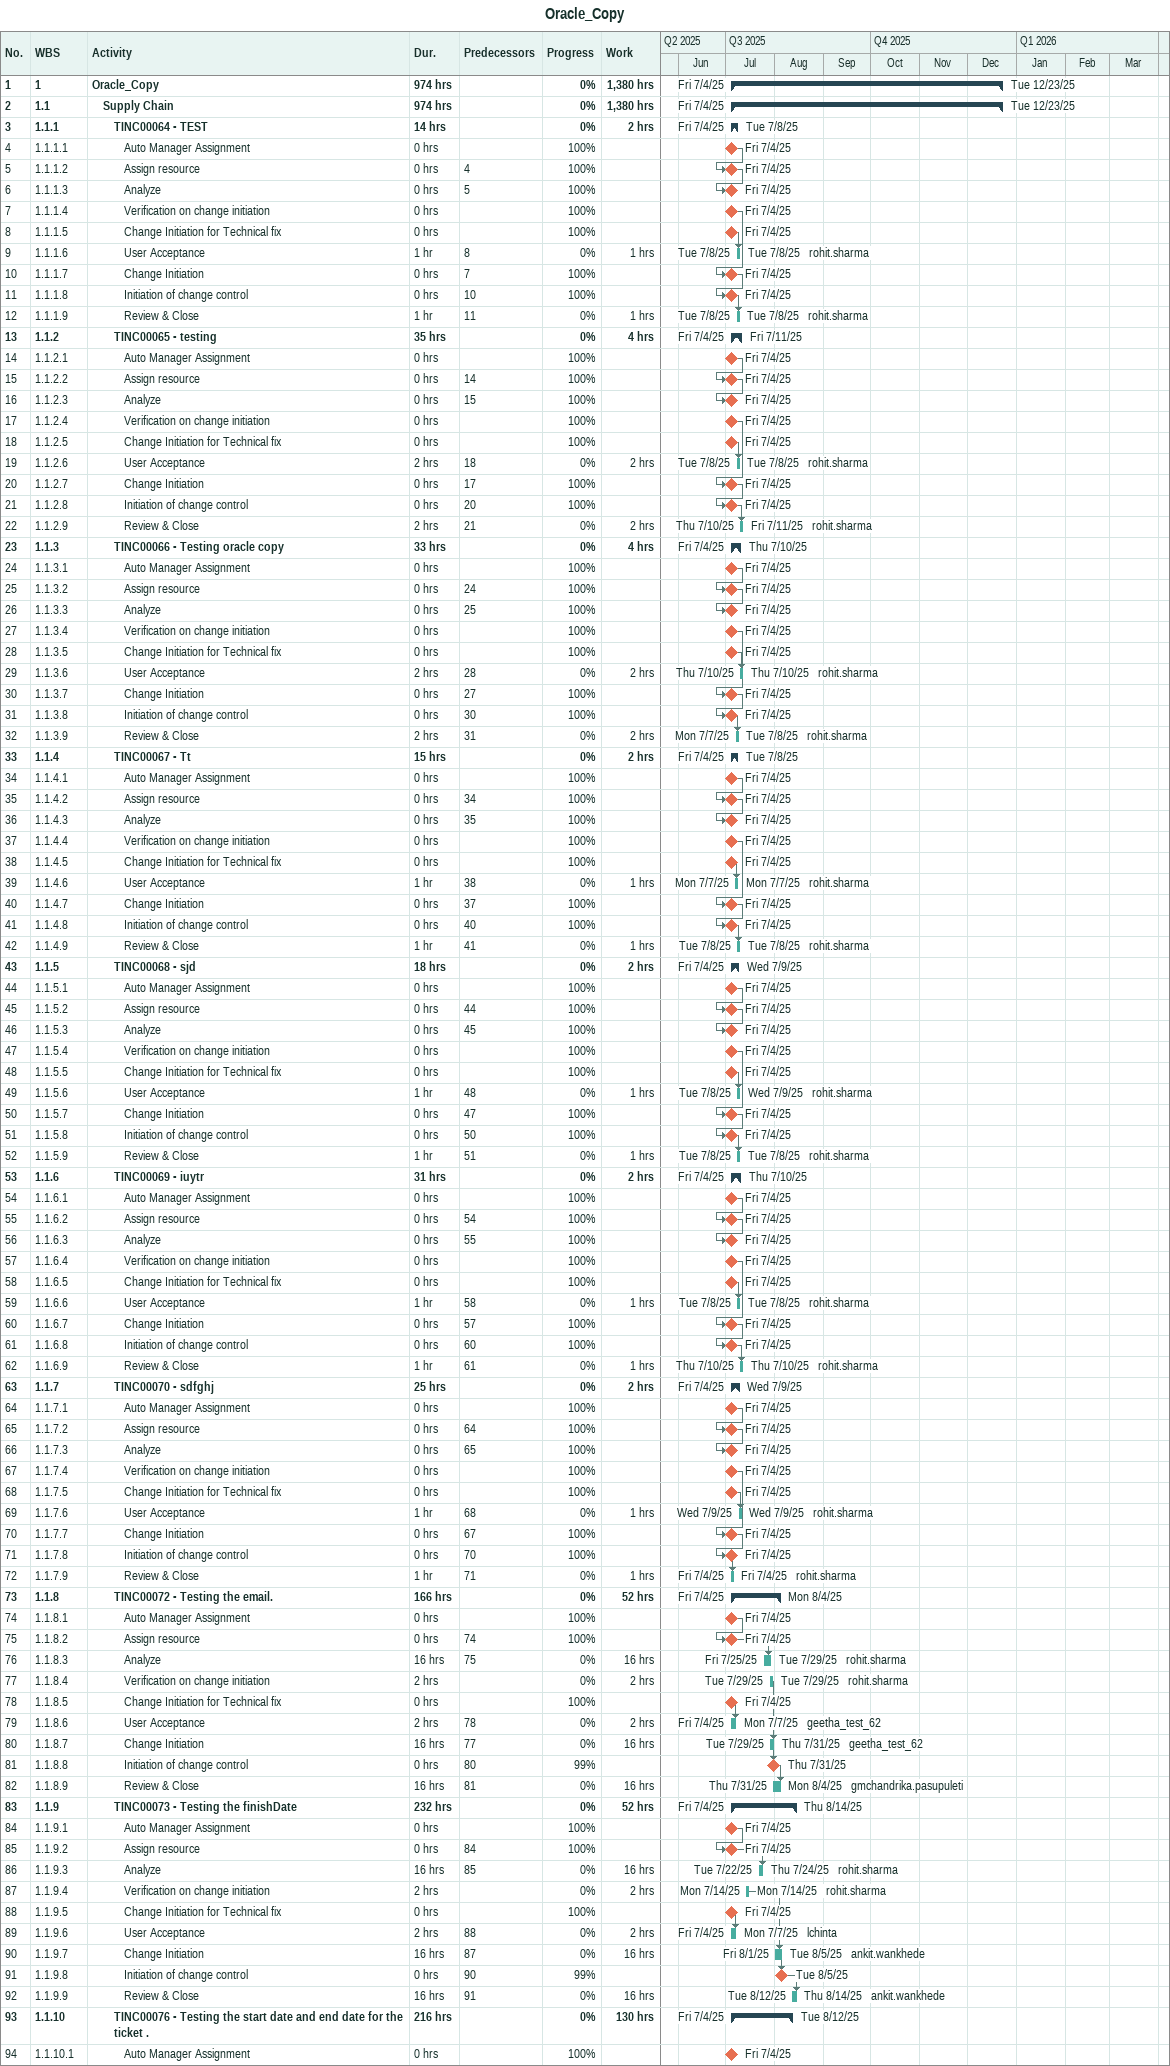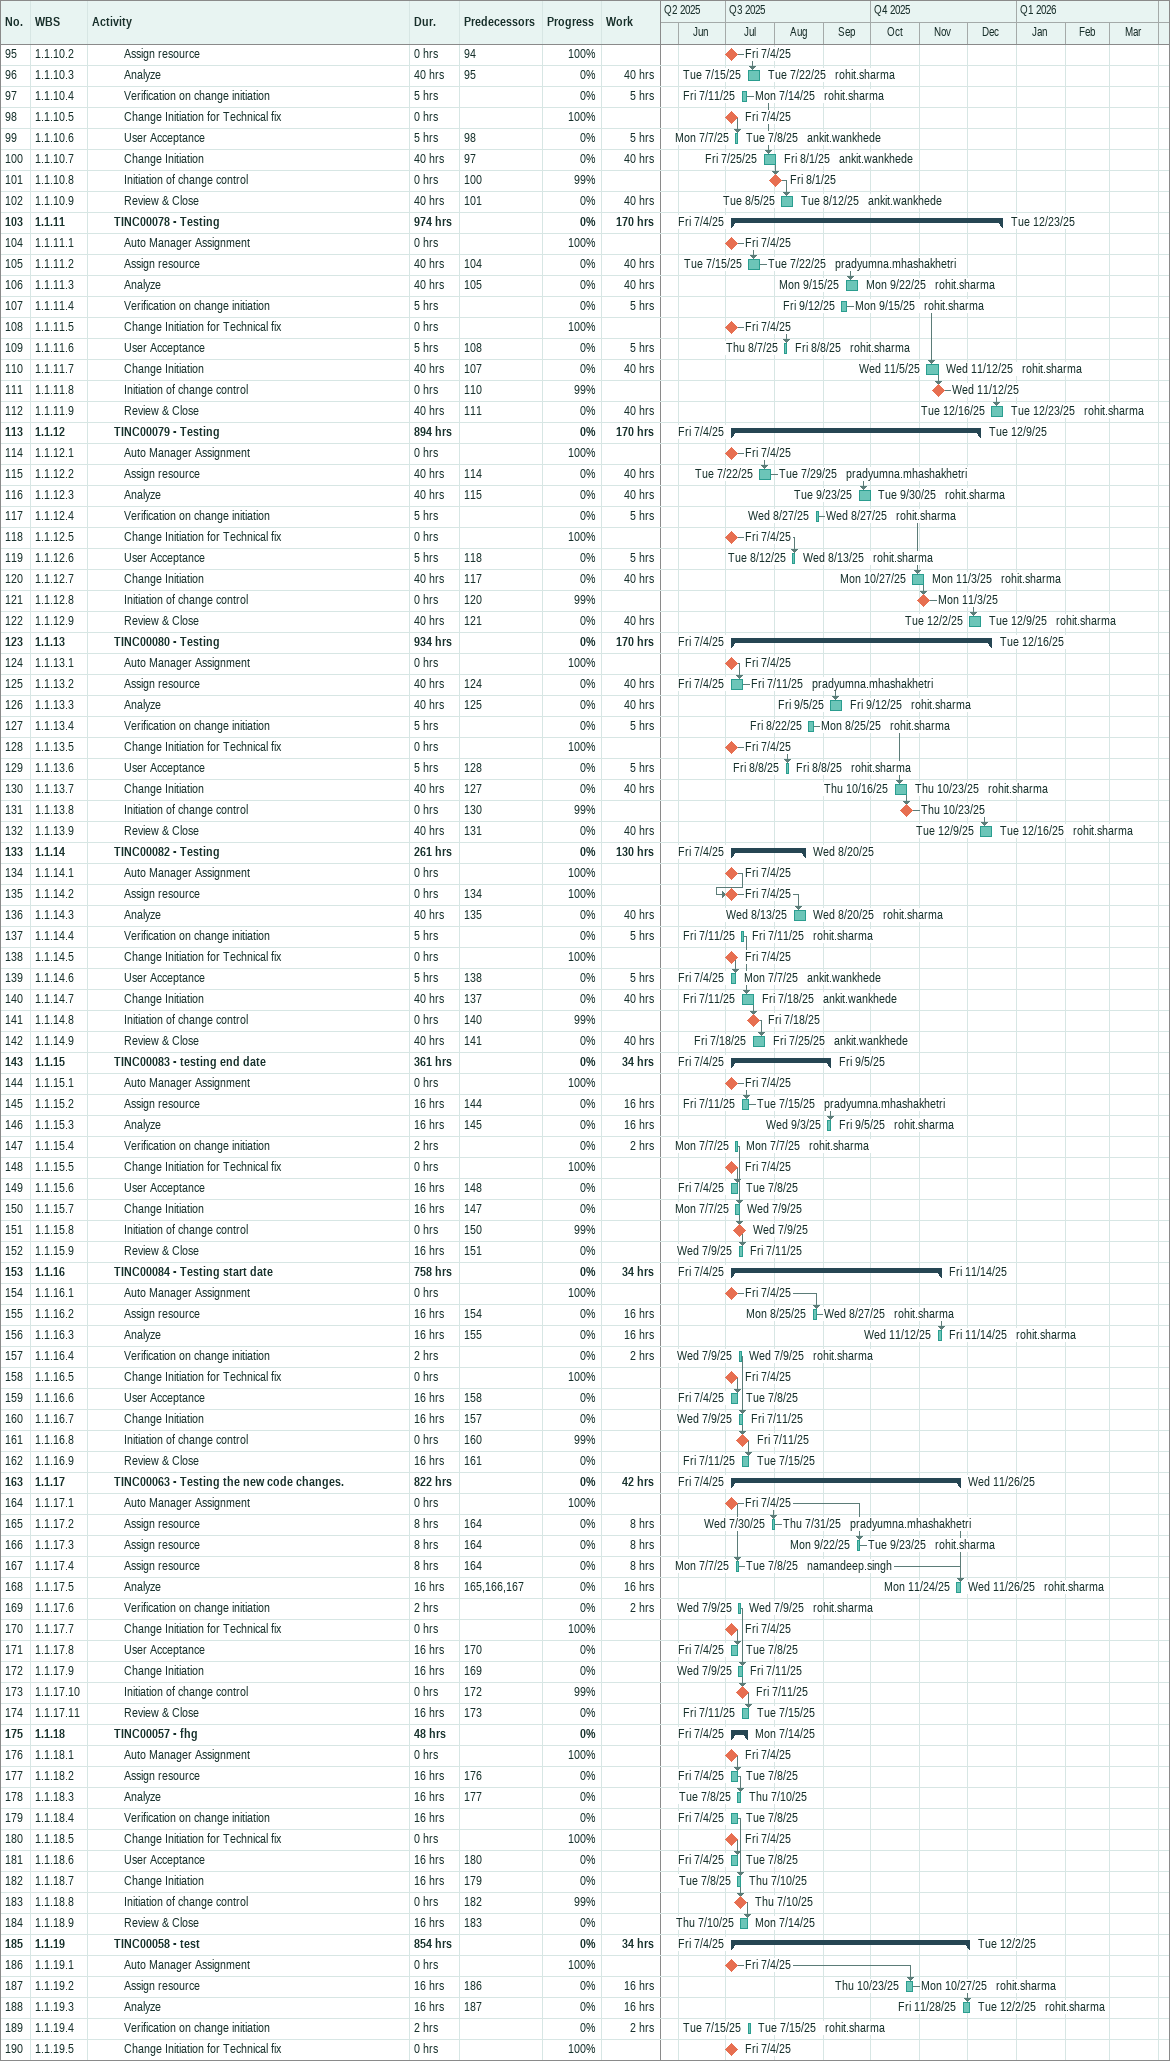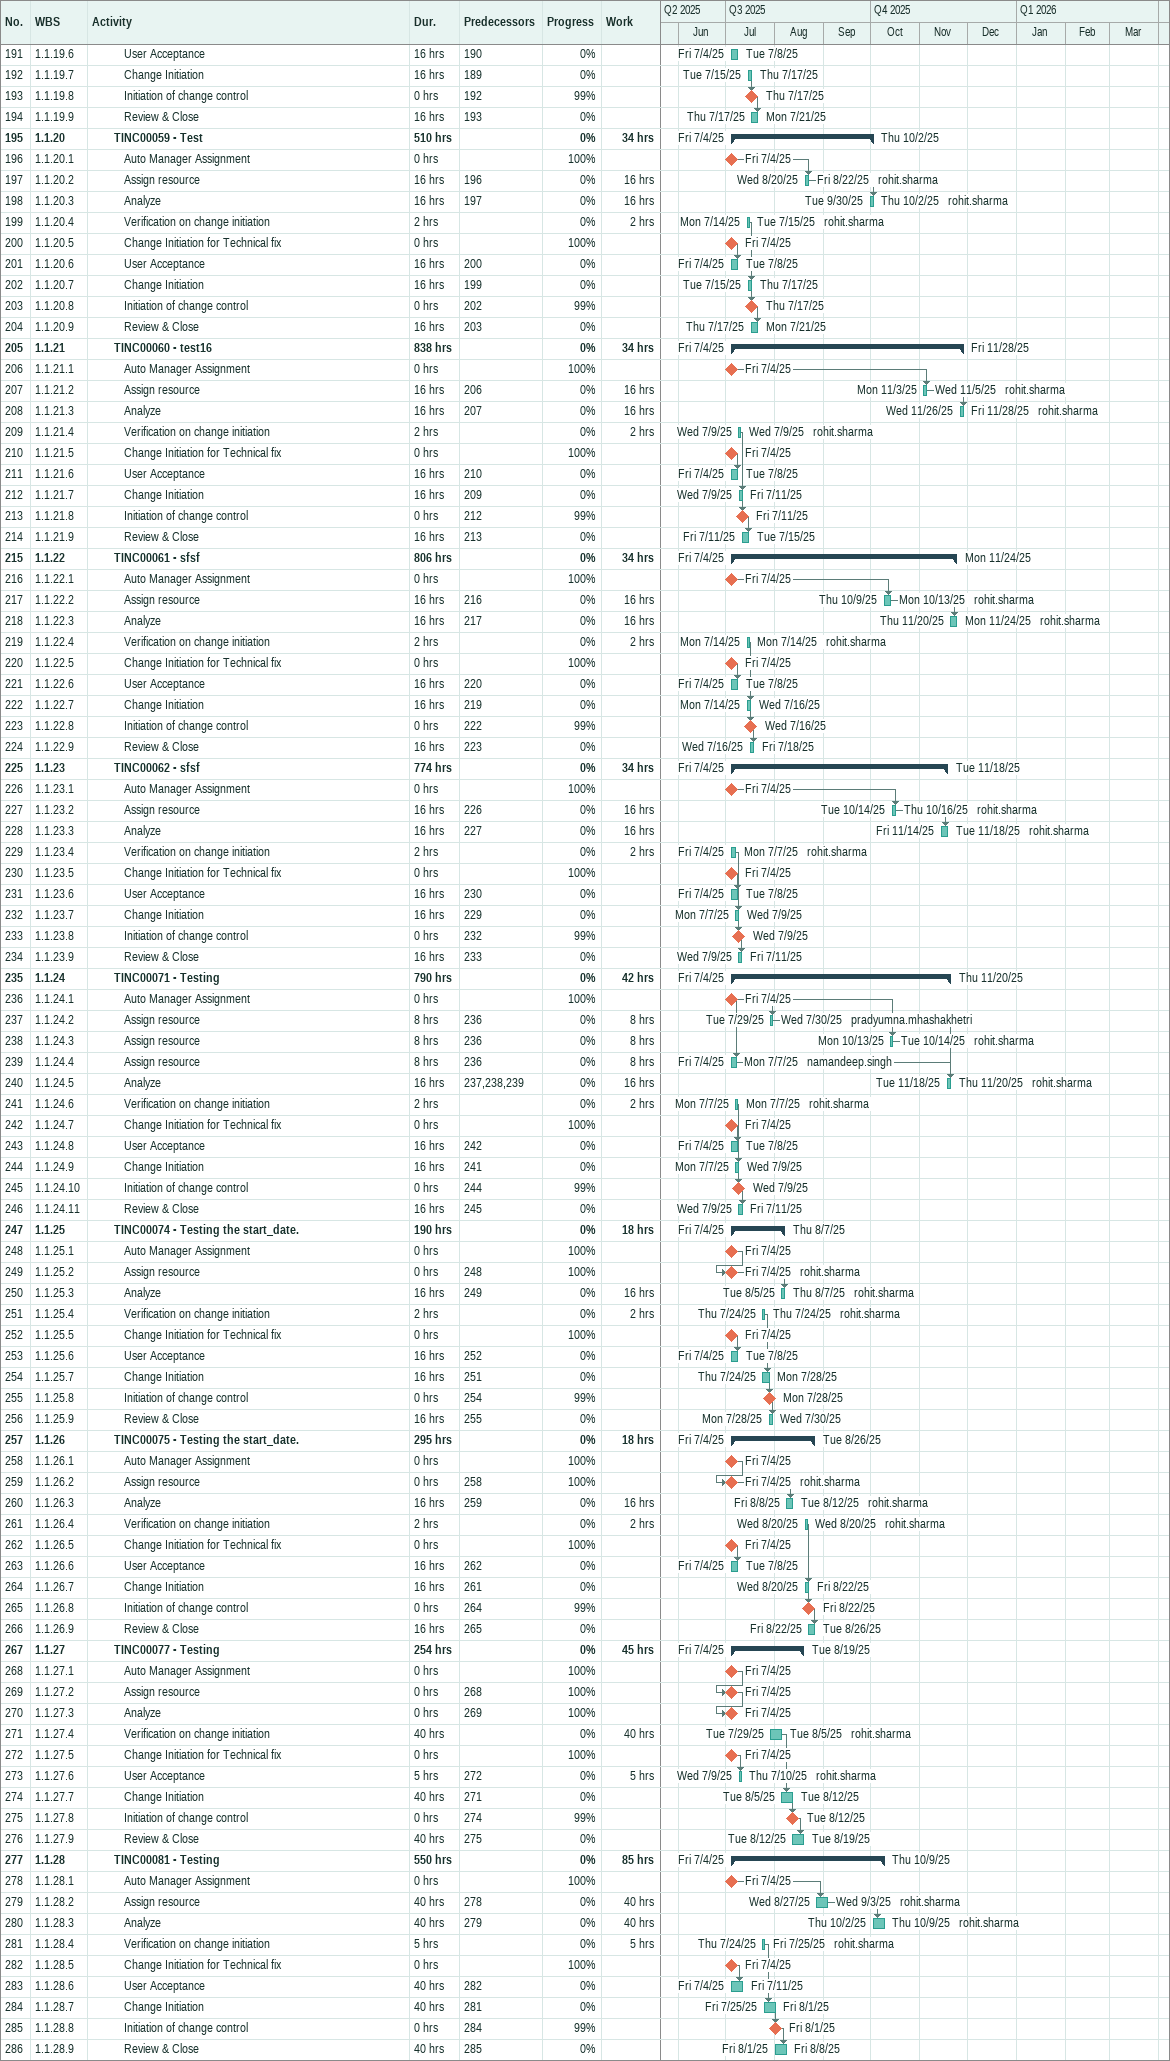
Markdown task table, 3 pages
Oracle_Copy

| ID | WBS | Task | Duration | Start | Finish | Predecessors | Resources | % complete | Work (h) |
|---|---|---|---|---|---|---|---|---|---|
| 1 | 1 | **Oracle_Copy** | 974h | 2025-07-04 | 2025-12-23 |  |  | 0 | 1380 |
| 2 | 1.1 | **Supply Chain** | 974h | 2025-07-04 | 2025-12-23 |  |  | 0 | 1380 |
| 3 | 1.1.1 | **TINC00064 - TEST** | 14h | 2025-07-04 | 2025-07-08 |  |  | 0 | 2 |
| 4 | 1.1.1.1 | Auto Manager Assignment | 0h | 2025-07-04 | 2025-07-04 |  |  | 100 |  |
| 5 | 1.1.1.2 | Assign resource | 0h | 2025-07-04 | 2025-07-04 | 4 |  | 100 |  |
| 6 | 1.1.1.3 | Analyze | 0h | 2025-07-04 | 2025-07-04 | 5 |  | 100 |  |
| 7 | 1.1.1.4 | Verification on change initiation | 0h | 2025-07-04 | 2025-07-04 |  |  | 100 |  |
| 8 | 1.1.1.5 | Change Initiation for Technical fix | 0h | 2025-07-04 | 2025-07-04 |  |  | 100 |  |
| 9 | 1.1.1.6 | User Acceptance | 1h | 2025-07-08 | 2025-07-08 | 8 | rohit.sharma | 0 | 1 |
| 10 | 1.1.1.7 | Change Initiation | 0h | 2025-07-04 | 2025-07-04 | 7 |  | 100 |  |
| 11 | 1.1.1.8 | Initiation of change control | 0h | 2025-07-04 | 2025-07-04 | 10 |  | 100 |  |
| 12 | 1.1.1.9 | Review & Close | 1h | 2025-07-08 | 2025-07-08 | 11 | rohit.sharma | 0 | 1 |
| 13 | 1.1.2 | **TINC00065 - testing** | 35h | 2025-07-04 | 2025-07-11 |  |  | 0 | 4 |
| 14 | 1.1.2.1 | Auto Manager Assignment | 0h | 2025-07-04 | 2025-07-04 |  |  | 100 |  |
| 15 | 1.1.2.2 | Assign resource | 0h | 2025-07-04 | 2025-07-04 | 14 |  | 100 |  |
| 16 | 1.1.2.3 | Analyze | 0h | 2025-07-04 | 2025-07-04 | 15 |  | 100 |  |
| 17 | 1.1.2.4 | Verification on change initiation | 0h | 2025-07-04 | 2025-07-04 |  |  | 100 |  |
| 18 | 1.1.2.5 | Change Initiation for Technical fix | 0h | 2025-07-04 | 2025-07-04 |  |  | 100 |  |
| 19 | 1.1.2.6 | User Acceptance | 2h | 2025-07-08 | 2025-07-08 | 18 | rohit.sharma | 0 | 2 |
| 20 | 1.1.2.7 | Change Initiation | 0h | 2025-07-04 | 2025-07-04 | 17 |  | 100 |  |
| 21 | 1.1.2.8 | Initiation of change control | 0h | 2025-07-04 | 2025-07-04 | 20 |  | 100 |  |
| 22 | 1.1.2.9 | Review & Close | 2h | 2025-07-10 | 2025-07-11 | 21 | rohit.sharma | 0 | 2 |
| 23 | 1.1.3 | **TINC00066 - Testing oracle copy** | 33h | 2025-07-04 | 2025-07-10 |  |  | 0 | 4 |
| 24 | 1.1.3.1 | Auto Manager Assignment | 0h | 2025-07-04 | 2025-07-04 |  |  | 100 |  |
| 25 | 1.1.3.2 | Assign resource | 0h | 2025-07-04 | 2025-07-04 | 24 |  | 100 |  |
| 26 | 1.1.3.3 | Analyze | 0h | 2025-07-04 | 2025-07-04 | 25 |  | 100 |  |
| 27 | 1.1.3.4 | Verification on change initiation | 0h | 2025-07-04 | 2025-07-04 |  |  | 100 |  |
| 28 | 1.1.3.5 | Change Initiation for Technical fix | 0h | 2025-07-04 | 2025-07-04 |  |  | 100 |  |
| 29 | 1.1.3.6 | User Acceptance | 2h | 2025-07-10 | 2025-07-10 | 28 | rohit.sharma | 0 | 2 |
| 30 | 1.1.3.7 | Change Initiation | 0h | 2025-07-04 | 2025-07-04 | 27 |  | 100 |  |
| 31 | 1.1.3.8 | Initiation of change control | 0h | 2025-07-04 | 2025-07-04 | 30 |  | 100 |  |
| 32 | 1.1.3.9 | Review & Close | 2h | 2025-07-07 | 2025-07-08 | 31 | rohit.sharma | 0 | 2 |
| 33 | 1.1.4 | **TINC00067 - Tt** | 15h | 2025-07-04 | 2025-07-08 |  |  | 0 | 2 |
| 34 | 1.1.4.1 | Auto Manager Assignment | 0h | 2025-07-04 | 2025-07-04 |  |  | 100 |  |
| 35 | 1.1.4.2 | Assign resource | 0h | 2025-07-04 | 2025-07-04 | 34 |  | 100 |  |
| 36 | 1.1.4.3 | Analyze | 0h | 2025-07-04 | 2025-07-04 | 35 |  | 100 |  |
| 37 | 1.1.4.4 | Verification on change initiation | 0h | 2025-07-04 | 2025-07-04 |  |  | 100 |  |
| 38 | 1.1.4.5 | Change Initiation for Technical fix | 0h | 2025-07-04 | 2025-07-04 |  |  | 100 |  |
| 39 | 1.1.4.6 | User Acceptance | 1h | 2025-07-07 | 2025-07-07 | 38 | rohit.sharma | 0 | 1 |
| 40 | 1.1.4.7 | Change Initiation | 0h | 2025-07-04 | 2025-07-04 | 37 |  | 100 |  |
| 41 | 1.1.4.8 | Initiation of change control | 0h | 2025-07-04 | 2025-07-04 | 40 |  | 100 |  |
| 42 | 1.1.4.9 | Review & Close | 1h | 2025-07-08 | 2025-07-08 | 41 | rohit.sharma | 0 | 1 |
| 43 | 1.1.5 | **TINC00068 - sjd** | 18h | 2025-07-04 | 2025-07-09 |  |  | 0 | 2 |
| 44 | 1.1.5.1 | Auto Manager Assignment | 0h | 2025-07-04 | 2025-07-04 |  |  | 100 |  |
| 45 | 1.1.5.2 | Assign resource | 0h | 2025-07-04 | 2025-07-04 | 44 |  | 100 |  |
| 46 | 1.1.5.3 | Analyze | 0h | 2025-07-04 | 2025-07-04 | 45 |  | 100 |  |
| 47 | 1.1.5.4 | Verification on change initiation | 0h | 2025-07-04 | 2025-07-04 |  |  | 100 |  |
| 48 | 1.1.5.5 | Change Initiation for Technical fix | 0h | 2025-07-04 | 2025-07-04 |  |  | 100 |  |
| 49 | 1.1.5.6 | User Acceptance | 1h | 2025-07-08 | 2025-07-09 | 48 | rohit.sharma | 0 | 1 |
| 50 | 1.1.5.7 | Change Initiation | 0h | 2025-07-04 | 2025-07-04 | 47 |  | 100 |  |
| 51 | 1.1.5.8 | Initiation of change control | 0h | 2025-07-04 | 2025-07-04 | 50 |  | 100 |  |
| 52 | 1.1.5.9 | Review & Close | 1h | 2025-07-08 | 2025-07-08 | 51 | rohit.sharma | 0 | 1 |
| 53 | 1.1.6 | **TINC00069 - iuytr** | 31h | 2025-07-04 | 2025-07-10 |  |  | 0 | 2 |
| 54 | 1.1.6.1 | Auto Manager Assignment | 0h | 2025-07-04 | 2025-07-04 |  |  | 100 |  |
| 55 | 1.1.6.2 | Assign resource | 0h | 2025-07-04 | 2025-07-04 | 54 |  | 100 |  |
| 56 | 1.1.6.3 | Analyze | 0h | 2025-07-04 | 2025-07-04 | 55 |  | 100 |  |
| 57 | 1.1.6.4 | Verification on change initiation | 0h | 2025-07-04 | 2025-07-04 |  |  | 100 |  |
| 58 | 1.1.6.5 | Change Initiation for Technical fix | 0h | 2025-07-04 | 2025-07-04 |  |  | 100 |  |
| 59 | 1.1.6.6 | User Acceptance | 1h | 2025-07-08 | 2025-07-08 | 58 | rohit.sharma | 0 | 1 |
| 60 | 1.1.6.7 | Change Initiation | 0h | 2025-07-04 | 2025-07-04 | 57 |  | 100 |  |
| 61 | 1.1.6.8 | Initiation of change control | 0h | 2025-07-04 | 2025-07-04 | 60 |  | 100 |  |
| 62 | 1.1.6.9 | Review & Close | 1h | 2025-07-10 | 2025-07-10 | 61 | rohit.sharma | 0 | 1 |
| 63 | 1.1.7 | **TINC00070 - sdfghj** | 25h | 2025-07-04 | 2025-07-09 |  |  | 0 | 2 |
| 64 | 1.1.7.1 | Auto Manager Assignment | 0h | 2025-07-04 | 2025-07-04 |  |  | 100 |  |
| 65 | 1.1.7.2 | Assign resource | 0h | 2025-07-04 | 2025-07-04 | 64 |  | 100 |  |
| 66 | 1.1.7.3 | Analyze | 0h | 2025-07-04 | 2025-07-04 | 65 |  | 100 |  |
| 67 | 1.1.7.4 | Verification on change initiation | 0h | 2025-07-04 | 2025-07-04 |  |  | 100 |  |
| 68 | 1.1.7.5 | Change Initiation for Technical fix | 0h | 2025-07-04 | 2025-07-04 |  |  | 100 |  |
| 69 | 1.1.7.6 | User Acceptance | 1h | 2025-07-09 | 2025-07-09 | 68 | rohit.sharma | 0 | 1 |
| 70 | 1.1.7.7 | Change Initiation | 0h | 2025-07-04 | 2025-07-04 | 67 |  | 100 |  |
| 71 | 1.1.7.8 | Initiation of change control | 0h | 2025-07-04 | 2025-07-04 | 70 |  | 100 |  |
| 72 | 1.1.7.9 | Review & Close | 1h | 2025-07-04 | 2025-07-04 | 71 | rohit.sharma | 0 | 1 |
| 73 | 1.1.8 | **TINC00072 - Testing the email.** | 166h | 2025-07-04 | 2025-08-04 |  |  | 0 | 52 |
| 74 | 1.1.8.1 | Auto Manager Assignment | 0h | 2025-07-04 | 2025-07-04 |  |  | 100 |  |
| 75 | 1.1.8.2 | Assign resource | 0h | 2025-07-04 | 2025-07-04 | 74 |  | 100 |  |
| 76 | 1.1.8.3 | Analyze | 16h | 2025-07-25 | 2025-07-29 | 75 | rohit.sharma | 0 | 16 |
| 77 | 1.1.8.4 | Verification on change initiation | 2h | 2025-07-29 | 2025-07-29 |  | rohit.sharma | 0 | 2 |
| 78 | 1.1.8.5 | Change Initiation for Technical fix | 0h | 2025-07-04 | 2025-07-04 |  |  | 100 |  |
| 79 | 1.1.8.6 | User Acceptance | 2h | 2025-07-04 | 2025-07-07 | 78 | geetha_test_62 | 0 | 2 |
| 80 | 1.1.8.7 | Change Initiation | 16h | 2025-07-29 | 2025-07-31 | 77 | geetha_test_62 | 0 | 16 |
| 81 | 1.1.8.8 | Initiation of change control | 0h | 2025-07-31 | 2025-07-31 | 80 |  | 99 |  |
| 82 | 1.1.8.9 | Review & Close | 16h | 2025-07-31 | 2025-08-04 | 81 | gmchandrika.pasupuleti | 0 | 16 |
| 83 | 1.1.9 | **TINC00073 - Testing the finishDate** | 232h | 2025-07-04 | 2025-08-14 |  |  | 0 | 52 |
| 84 | 1.1.9.1 | Auto Manager Assignment | 0h | 2025-07-04 | 2025-07-04 |  |  | 100 |  |
| 85 | 1.1.9.2 | Assign resource | 0h | 2025-07-04 | 2025-07-04 | 84 |  | 100 |  |
| 86 | 1.1.9.3 | Analyze | 16h | 2025-07-22 | 2025-07-24 | 85 | rohit.sharma | 0 | 16 |
| 87 | 1.1.9.4 | Verification on change initiation | 2h | 2025-07-14 | 2025-07-14 |  | rohit.sharma | 0 | 2 |
| 88 | 1.1.9.5 | Change Initiation for Technical fix | 0h | 2025-07-04 | 2025-07-04 |  |  | 100 |  |
| 89 | 1.1.9.6 | User Acceptance | 2h | 2025-07-04 | 2025-07-07 | 88 | lchinta | 0 | 2 |
| 90 | 1.1.9.7 | Change Initiation | 16h | 2025-08-01 | 2025-08-05 | 87 | ankit.wankhede | 0 | 16 |
| 91 | 1.1.9.8 | Initiation of change control | 0h | 2025-08-05 | 2025-08-05 | 90 |  | 99 |  |
| 92 | 1.1.9.9 | Review & Close | 16h | 2025-08-12 | 2025-08-14 | 91 | ankit.wankhede | 0 | 16 |
| 93 | 1.1.10 | **TINC00076 - Testing the start date and end date for the ticket .** | 216h | 2025-07-04 | 2025-08-12 |  |  | 0 | 130 |
| 94 | 1.1.10.1 | Auto Manager Assignment | 0h | 2025-07-04 | 2025-07-04 |  |  | 100 |  |
| 95 | 1.1.10.2 | Assign resource | 0h | 2025-07-04 | 2025-07-04 | 94 |  | 100 |  |
| 96 | 1.1.10.3 | Analyze | 40h | 2025-07-15 | 2025-07-22 | 95 | rohit.sharma | 0 | 40 |
| 97 | 1.1.10.4 | Verification on change initiation | 5h | 2025-07-11 | 2025-07-14 |  | rohit.sharma | 0 | 5 |
| 98 | 1.1.10.5 | Change Initiation for Technical fix | 0h | 2025-07-04 | 2025-07-04 |  |  | 100 |  |
| 99 | 1.1.10.6 | User Acceptance | 5h | 2025-07-07 | 2025-07-08 | 98 | ankit.wankhede | 0 | 5 |
| 100 | 1.1.10.7 | Change Initiation | 40h | 2025-07-25 | 2025-08-01 | 97 | ankit.wankhede | 0 | 40 |
| 101 | 1.1.10.8 | Initiation of change control | 0h | 2025-08-01 | 2025-08-01 | 100 |  | 99 |  |
| 102 | 1.1.10.9 | Review & Close | 40h | 2025-08-05 | 2025-08-12 | 101 | ankit.wankhede | 0 | 40 |
| 103 | 1.1.11 | **TINC00078 - Testing** | 974h | 2025-07-04 | 2025-12-23 |  |  | 0 | 170 |
| 104 | 1.1.11.1 | Auto Manager Assignment | 0h | 2025-07-04 | 2025-07-04 |  |  | 100 |  |
| 105 | 1.1.11.2 | Assign resource | 40h | 2025-07-15 | 2025-07-22 | 104 | pradyumna.mhashakhetri | 0 | 40 |
| 106 | 1.1.11.3 | Analyze | 40h | 2025-09-15 | 2025-09-22 | 105 | rohit.sharma | 0 | 40 |
| 107 | 1.1.11.4 | Verification on change initiation | 5h | 2025-09-12 | 2025-09-15 |  | rohit.sharma | 0 | 5 |
| 108 | 1.1.11.5 | Change Initiation for Technical fix | 0h | 2025-07-04 | 2025-07-04 |  |  | 100 |  |
| 109 | 1.1.11.6 | User Acceptance | 5h | 2025-08-07 | 2025-08-08 | 108 | rohit.sharma | 0 | 5 |
| 110 | 1.1.11.7 | Change Initiation | 40h | 2025-11-05 | 2025-11-12 | 107 | rohit.sharma | 0 | 40 |
| 111 | 1.1.11.8 | Initiation of change control | 0h | 2025-11-12 | 2025-11-12 | 110 |  | 99 |  |
| 112 | 1.1.11.9 | Review & Close | 40h | 2025-12-16 | 2025-12-23 | 111 | rohit.sharma | 0 | 40 |
| 113 | 1.1.12 | **TINC00079 - Testing** | 894h | 2025-07-04 | 2025-12-09 |  |  | 0 | 170 |
| 114 | 1.1.12.1 | Auto Manager Assignment | 0h | 2025-07-04 | 2025-07-04 |  |  | 100 |  |
| 115 | 1.1.12.2 | Assign resource | 40h | 2025-07-22 | 2025-07-29 | 114 | pradyumna.mhashakhetri | 0 | 40 |
| 116 | 1.1.12.3 | Analyze | 40h | 2025-09-23 | 2025-09-30 | 115 | rohit.sharma | 0 | 40 |
| 117 | 1.1.12.4 | Verification on change initiation | 5h | 2025-08-27 | 2025-08-27 |  | rohit.sharma | 0 | 5 |
| 118 | 1.1.12.5 | Change Initiation for Technical fix | 0h | 2025-07-04 | 2025-07-04 |  |  | 100 |  |
| 119 | 1.1.12.6 | User Acceptance | 5h | 2025-08-12 | 2025-08-13 | 118 | rohit.sharma | 0 | 5 |
| 120 | 1.1.12.7 | Change Initiation | 40h | 2025-10-27 | 2025-11-03 | 117 | rohit.sharma | 0 | 40 |
| 121 | 1.1.12.8 | Initiation of change control | 0h | 2025-11-03 | 2025-11-03 | 120 |  | 99 |  |
| 122 | 1.1.12.9 | Review & Close | 40h | 2025-12-02 | 2025-12-09 | 121 | rohit.sharma | 0 | 40 |
| 123 | 1.1.13 | **TINC00080 - Testing** | 934h | 2025-07-04 | 2025-12-16 |  |  | 0 | 170 |
| 124 | 1.1.13.1 | Auto Manager Assignment | 0h | 2025-07-04 | 2025-07-04 |  |  | 100 |  |
| 125 | 1.1.13.2 | Assign resource | 40h | 2025-07-04 | 2025-07-11 | 124 | pradyumna.mhashakhetri | 0 | 40 |
| 126 | 1.1.13.3 | Analyze | 40h | 2025-09-05 | 2025-09-12 | 125 | rohit.sharma | 0 | 40 |
| 127 | 1.1.13.4 | Verification on change initiation | 5h | 2025-08-22 | 2025-08-25 |  | rohit.sharma | 0 | 5 |
| 128 | 1.1.13.5 | Change Initiation for Technical fix | 0h | 2025-07-04 | 2025-07-04 |  |  | 100 |  |
| 129 | 1.1.13.6 | User Acceptance | 5h | 2025-08-08 | 2025-08-08 | 128 | rohit.sharma | 0 | 5 |
| 130 | 1.1.13.7 | Change Initiation | 40h | 2025-10-16 | 2025-10-23 | 127 | rohit.sharma | 0 | 40 |
| 131 | 1.1.13.8 | Initiation of change control | 0h | 2025-10-23 | 2025-10-23 | 130 |  | 99 |  |
| 132 | 1.1.13.9 | Review & Close | 40h | 2025-12-09 | 2025-12-16 | 131 | rohit.sharma | 0 | 40 |
| 133 | 1.1.14 | **TINC00082 - Testing** | 261h | 2025-07-04 | 2025-08-20 |  |  | 0 | 130 |
| 134 | 1.1.14.1 | Auto Manager Assignment | 0h | 2025-07-04 | 2025-07-04 |  |  | 100 |  |
| 135 | 1.1.14.2 | Assign resource | 0h | 2025-07-04 | 2025-07-04 | 134 |  | 100 |  |
| 136 | 1.1.14.3 | Analyze | 40h | 2025-08-13 | 2025-08-20 | 135 | rohit.sharma | 0 | 40 |
| 137 | 1.1.14.4 | Verification on change initiation | 5h | 2025-07-11 | 2025-07-11 |  | rohit.sharma | 0 | 5 |
| 138 | 1.1.14.5 | Change Initiation for Technical fix | 0h | 2025-07-04 | 2025-07-04 |  |  | 100 |  |
| 139 | 1.1.14.6 | User Acceptance | 5h | 2025-07-04 | 2025-07-07 | 138 | ankit.wankhede | 0 | 5 |
| 140 | 1.1.14.7 | Change Initiation | 40h | 2025-07-11 | 2025-07-18 | 137 | ankit.wankhede | 0 | 40 |
| 141 | 1.1.14.8 | Initiation of change control | 0h | 2025-07-18 | 2025-07-18 | 140 |  | 99 |  |
| 142 | 1.1.14.9 | Review & Close | 40h | 2025-07-18 | 2025-07-25 | 141 | ankit.wankhede | 0 | 40 |
| 143 | 1.1.15 | **TINC00083 - testing end date** | 361h | 2025-07-04 | 2025-09-05 |  |  | 0 | 34 |
| 144 | 1.1.15.1 | Auto Manager Assignment | 0h | 2025-07-04 | 2025-07-04 |  |  | 100 |  |
| 145 | 1.1.15.2 | Assign resource | 16h | 2025-07-11 | 2025-07-15 | 144 | pradyumna.mhashakhetri | 0 | 16 |
| 146 | 1.1.15.3 | Analyze | 16h | 2025-09-03 | 2025-09-05 | 145 | rohit.sharma | 0 | 16 |
| 147 | 1.1.15.4 | Verification on change initiation | 2h | 2025-07-07 | 2025-07-07 |  | rohit.sharma | 0 | 2 |
| 148 | 1.1.15.5 | Change Initiation for Technical fix | 0h | 2025-07-04 | 2025-07-04 |  |  | 100 |  |
| 149 | 1.1.15.6 | User Acceptance | 16h | 2025-07-04 | 2025-07-08 | 148 |  | 0 |  |
| 150 | 1.1.15.7 | Change Initiation | 16h | 2025-07-07 | 2025-07-09 | 147 |  | 0 |  |
| 151 | 1.1.15.8 | Initiation of change control | 0h | 2025-07-09 | 2025-07-09 | 150 |  | 99 |  |
| 152 | 1.1.15.9 | Review & Close | 16h | 2025-07-09 | 2025-07-11 | 151 |  | 0 |  |
| 153 | 1.1.16 | **TINC00084 - Testing start date** | 758h | 2025-07-04 | 2025-11-14 |  |  | 0 | 34 |
| 154 | 1.1.16.1 | Auto Manager Assignment | 0h | 2025-07-04 | 2025-07-04 |  |  | 100 |  |
| 155 | 1.1.16.2 | Assign resource | 16h | 2025-08-25 | 2025-08-27 | 154 | rohit.sharma | 0 | 16 |
| 156 | 1.1.16.3 | Analyze | 16h | 2025-11-12 | 2025-11-14 | 155 | rohit.sharma | 0 | 16 |
| 157 | 1.1.16.4 | Verification on change initiation | 2h | 2025-07-09 | 2025-07-09 |  | rohit.sharma | 0 | 2 |
| 158 | 1.1.16.5 | Change Initiation for Technical fix | 0h | 2025-07-04 | 2025-07-04 |  |  | 100 |  |
| 159 | 1.1.16.6 | User Acceptance | 16h | 2025-07-04 | 2025-07-08 | 158 |  | 0 |  |
| 160 | 1.1.16.7 | Change Initiation | 16h | 2025-07-09 | 2025-07-11 | 157 |  | 0 |  |
| 161 | 1.1.16.8 | Initiation of change control | 0h | 2025-07-11 | 2025-07-11 | 160 |  | 99 |  |
| 162 | 1.1.16.9 | Review & Close | 16h | 2025-07-11 | 2025-07-15 | 161 |  | 0 |  |
| 163 | 1.1.17 | **TINC00063 - Testing the new code changes.** | 822h | 2025-07-04 | 2025-11-26 |  |  | 0 | 42 |
| 164 | 1.1.17.1 | Auto Manager Assignment | 0h | 2025-07-04 | 2025-07-04 |  |  | 100 |  |
| 165 | 1.1.17.2 | Assign resource | 8h | 2025-07-30 | 2025-07-31 | 164 | pradyumna.mhashakhetri | 0 | 8 |
| 166 | 1.1.17.3 | Assign resource | 8h | 2025-09-22 | 2025-09-23 | 164 | rohit.sharma | 0 | 8 |
| 167 | 1.1.17.4 | Assign resource | 8h | 2025-07-07 | 2025-07-08 | 164 | namandeep.singh | 0 | 8 |
| 168 | 1.1.17.5 | Analyze | 16h | 2025-11-24 | 2025-11-26 | 165, 166, 167 | rohit.sharma | 0 | 16 |
| 169 | 1.1.17.6 | Verification on change initiation | 2h | 2025-07-09 | 2025-07-09 |  | rohit.sharma | 0 | 2 |
| 170 | 1.1.17.7 | Change Initiation for Technical fix | 0h | 2025-07-04 | 2025-07-04 |  |  | 100 |  |
| 171 | 1.1.17.8 | User Acceptance | 16h | 2025-07-04 | 2025-07-08 | 170 |  | 0 |  |
| 172 | 1.1.17.9 | Change Initiation | 16h | 2025-07-09 | 2025-07-11 | 169 |  | 0 |  |
| 173 | 1.1.17.10 | Initiation of change control | 0h | 2025-07-11 | 2025-07-11 | 172 |  | 99 |  |
| 174 | 1.1.17.11 | Review & Close | 16h | 2025-07-11 | 2025-07-15 | 173 |  | 0 |  |
| 175 | 1.1.18 | **TINC00057 - fhg** | 48h | 2025-07-04 | 2025-07-14 |  |  | 0 |  |
| 176 | 1.1.18.1 | Auto Manager Assignment | 0h | 2025-07-04 | 2025-07-04 |  |  | 100 |  |
| 177 | 1.1.18.2 | Assign resource | 16h | 2025-07-04 | 2025-07-08 | 176 |  | 0 |  |
| 178 | 1.1.18.3 | Analyze | 16h | 2025-07-08 | 2025-07-10 | 177 |  | 0 |  |
| 179 | 1.1.18.4 | Verification on change initiation | 16h | 2025-07-04 | 2025-07-08 |  |  | 0 |  |
| 180 | 1.1.18.5 | Change Initiation for Technical fix | 0h | 2025-07-04 | 2025-07-04 |  |  | 100 |  |
| 181 | 1.1.18.6 | User Acceptance | 16h | 2025-07-04 | 2025-07-08 | 180 |  | 0 |  |
| 182 | 1.1.18.7 | Change Initiation | 16h | 2025-07-08 | 2025-07-10 | 179 |  | 0 |  |
| 183 | 1.1.18.8 | Initiation of change control | 0h | 2025-07-10 | 2025-07-10 | 182 |  | 99 |  |
| 184 | 1.1.18.9 | Review & Close | 16h | 2025-07-10 | 2025-07-14 | 183 |  | 0 |  |
| 185 | 1.1.19 | **TINC00058 - test** | 854h | 2025-07-04 | 2025-12-02 |  |  | 0 | 34 |
| 186 | 1.1.19.1 | Auto Manager Assignment | 0h | 2025-07-04 | 2025-07-04 |  |  | 100 |  |
| 187 | 1.1.19.2 | Assign resource | 16h | 2025-10-23 | 2025-10-27 | 186 | rohit.sharma | 0 | 16 |
| 188 | 1.1.19.3 | Analyze | 16h | 2025-11-28 | 2025-12-02 | 187 | rohit.sharma | 0 | 16 |
| 189 | 1.1.19.4 | Verification on change initiation | 2h | 2025-07-15 | 2025-07-15 |  | rohit.sharma | 0 | 2 |
| 190 | 1.1.19.5 | Change Initiation for Technical fix | 0h | 2025-07-04 | 2025-07-04 |  |  | 100 |  |
| 191 | 1.1.19.6 | User Acceptance | 16h | 2025-07-04 | 2025-07-08 | 190 |  | 0 |  |
| 192 | 1.1.19.7 | Change Initiation | 16h | 2025-07-15 | 2025-07-17 | 189 |  | 0 |  |
| 193 | 1.1.19.8 | Initiation of change control | 0h | 2025-07-17 | 2025-07-17 | 192 |  | 99 |  |
| 194 | 1.1.19.9 | Review & Close | 16h | 2025-07-17 | 2025-07-21 | 193 |  | 0 |  |
| 195 | 1.1.20 | **TINC00059 - Test** | 510h | 2025-07-04 | 2025-10-02 |  |  | 0 | 34 |
| 196 | 1.1.20.1 | Auto Manager Assignment | 0h | 2025-07-04 | 2025-07-04 |  |  | 100 |  |
| 197 | 1.1.20.2 | Assign resource | 16h | 2025-08-20 | 2025-08-22 | 196 | rohit.sharma | 0 | 16 |
| 198 | 1.1.20.3 | Analyze | 16h | 2025-09-30 | 2025-10-02 | 197 | rohit.sharma | 0 | 16 |
| 199 | 1.1.20.4 | Verification on change initiation | 2h | 2025-07-14 | 2025-07-15 |  | rohit.sharma | 0 | 2 |
| 200 | 1.1.20.5 | Change Initiation for Technical fix | 0h | 2025-07-04 | 2025-07-04 |  |  | 100 |  |
| 201 | 1.1.20.6 | User Acceptance | 16h | 2025-07-04 | 2025-07-08 | 200 |  | 0 |  |
| 202 | 1.1.20.7 | Change Initiation | 16h | 2025-07-15 | 2025-07-17 | 199 |  | 0 |  |
| 203 | 1.1.20.8 | Initiation of change control | 0h | 2025-07-17 | 2025-07-17 | 202 |  | 99 |  |
| 204 | 1.1.20.9 | Review & Close | 16h | 2025-07-17 | 2025-07-21 | 203 |  | 0 |  |
| 205 | 1.1.21 | **TINC00060 - test16** | 838h | 2025-07-04 | 2025-11-28 |  |  | 0 | 34 |
| 206 | 1.1.21.1 | Auto Manager Assignment | 0h | 2025-07-04 | 2025-07-04 |  |  | 100 |  |
| 207 | 1.1.21.2 | Assign resource | 16h | 2025-11-03 | 2025-11-05 | 206 | rohit.sharma | 0 | 16 |
| 208 | 1.1.21.3 | Analyze | 16h | 2025-11-26 | 2025-11-28 | 207 | rohit.sharma | 0 | 16 |
| 209 | 1.1.21.4 | Verification on change initiation | 2h | 2025-07-09 | 2025-07-09 |  | rohit.sharma | 0 | 2 |
| 210 | 1.1.21.5 | Change Initiation for Technical fix | 0h | 2025-07-04 | 2025-07-04 |  |  | 100 |  |
| 211 | 1.1.21.6 | User Acceptance | 16h | 2025-07-04 | 2025-07-08 | 210 |  | 0 |  |
| 212 | 1.1.21.7 | Change Initiation | 16h | 2025-07-09 | 2025-07-11 | 209 |  | 0 |  |
| 213 | 1.1.21.8 | Initiation of change control | 0h | 2025-07-11 | 2025-07-11 | 212 |  | 99 |  |
| 214 | 1.1.21.9 | Review & Close | 16h | 2025-07-11 | 2025-07-15 | 213 |  | 0 |  |
| 215 | 1.1.22 | **TINC00061 - sfsf** | 806h | 2025-07-04 | 2025-11-24 |  |  | 0 | 34 |
| 216 | 1.1.22.1 | Auto Manager Assignment | 0h | 2025-07-04 | 2025-07-04 |  |  | 100 |  |
| 217 | 1.1.22.2 | Assign resource | 16h | 2025-10-09 | 2025-10-13 | 216 | rohit.sharma | 0 | 16 |
| 218 | 1.1.22.3 | Analyze | 16h | 2025-11-20 | 2025-11-24 | 217 | rohit.sharma | 0 | 16 |
| 219 | 1.1.22.4 | Verification on change initiation | 2h | 2025-07-14 | 2025-07-14 |  | rohit.sharma | 0 | 2 |
| 220 | 1.1.22.5 | Change Initiation for Technical fix | 0h | 2025-07-04 | 2025-07-04 |  |  | 100 |  |
| 221 | 1.1.22.6 | User Acceptance | 16h | 2025-07-04 | 2025-07-08 | 220 |  | 0 |  |
| 222 | 1.1.22.7 | Change Initiation | 16h | 2025-07-14 | 2025-07-16 | 219 |  | 0 |  |
| 223 | 1.1.22.8 | Initiation of change control | 0h | 2025-07-16 | 2025-07-16 | 222 |  | 99 |  |
| 224 | 1.1.22.9 | Review & Close | 16h | 2025-07-16 | 2025-07-18 | 223 |  | 0 |  |
| 225 | 1.1.23 | **TINC00062 - sfsf** | 774h | 2025-07-04 | 2025-11-18 |  |  | 0 | 34 |
| 226 | 1.1.23.1 | Auto Manager Assignment | 0h | 2025-07-04 | 2025-07-04 |  |  | 100 |  |
| 227 | 1.1.23.2 | Assign resource | 16h | 2025-10-14 | 2025-10-16 | 226 | rohit.sharma | 0 | 16 |
| 228 | 1.1.23.3 | Analyze | 16h | 2025-11-14 | 2025-11-18 | 227 | rohit.sharma | 0 | 16 |
| 229 | 1.1.23.4 | Verification on change initiation | 2h | 2025-07-04 | 2025-07-07 |  | rohit.sharma | 0 | 2 |
| 230 | 1.1.23.5 | Change Initiation for Technical fix | 0h | 2025-07-04 | 2025-07-04 |  |  | 100 |  |
| 231 | 1.1.23.6 | User Acceptance | 16h | 2025-07-04 | 2025-07-08 | 230 |  | 0 |  |
| 232 | 1.1.23.7 | Change Initiation | 16h | 2025-07-07 | 2025-07-09 | 229 |  | 0 |  |
| 233 | 1.1.23.8 | Initiation of change control | 0h | 2025-07-09 | 2025-07-09 | 232 |  | 99 |  |
| 234 | 1.1.23.9 | Review & Close | 16h | 2025-07-09 | 2025-07-11 | 233 |  | 0 |  |
| 235 | 1.1.24 | **TINC00071 - Testing** | 790h | 2025-07-04 | 2025-11-20 |  |  | 0 | 42 |
| 236 | 1.1.24.1 | Auto Manager Assignment | 0h | 2025-07-04 | 2025-07-04 |  |  | 100 |  |
| 237 | 1.1.24.2 | Assign resource | 8h | 2025-07-29 | 2025-07-30 | 236 | pradyumna.mhashakhetri | 0 | 8 |
| 238 | 1.1.24.3 | Assign resource | 8h | 2025-10-13 | 2025-10-14 | 236 | rohit.sharma | 0 | 8 |
| 239 | 1.1.24.4 | Assign resource | 8h | 2025-07-04 | 2025-07-07 | 236 | namandeep.singh | 0 | 8 |
| 240 | 1.1.24.5 | Analyze | 16h | 2025-11-18 | 2025-11-20 | 237, 238, 239 | rohit.sharma | 0 | 16 |
| 241 | 1.1.24.6 | Verification on change initiation | 2h | 2025-07-07 | 2025-07-07 |  | rohit.sharma | 0 | 2 |
| 242 | 1.1.24.7 | Change Initiation for Technical fix | 0h | 2025-07-04 | 2025-07-04 |  |  | 100 |  |
| 243 | 1.1.24.8 | User Acceptance | 16h | 2025-07-04 | 2025-07-08 | 242 |  | 0 |  |
| 244 | 1.1.24.9 | Change Initiation | 16h | 2025-07-07 | 2025-07-09 | 241 |  | 0 |  |
| 245 | 1.1.24.10 | Initiation of change control | 0h | 2025-07-09 | 2025-07-09 | 244 |  | 99 |  |
| 246 | 1.1.24.11 | Review & Close | 16h | 2025-07-09 | 2025-07-11 | 245 |  | 0 |  |
| 247 | 1.1.25 | **TINC00074 - Testing the start_date.** | 190h | 2025-07-04 | 2025-08-07 |  |  | 0 | 18 |
| 248 | 1.1.25.1 | Auto Manager Assignment | 0h | 2025-07-04 | 2025-07-04 |  |  | 100 |  |
| 249 | 1.1.25.2 | Assign resource | 0h | 2025-07-04 | 2025-07-04 | 248 | rohit.sharma | 100 |  |
| 250 | 1.1.25.3 | Analyze | 16h | 2025-08-05 | 2025-08-07 | 249 | rohit.sharma | 0 | 16 |
| 251 | 1.1.25.4 | Verification on change initiation | 2h | 2025-07-24 | 2025-07-24 |  | rohit.sharma | 0 | 2 |
| 252 | 1.1.25.5 | Change Initiation for Technical fix | 0h | 2025-07-04 | 2025-07-04 |  |  | 100 |  |
| 253 | 1.1.25.6 | User Acceptance | 16h | 2025-07-04 | 2025-07-08 | 252 |  | 0 |  |
| 254 | 1.1.25.7 | Change Initiation | 16h | 2025-07-24 | 2025-07-28 | 251 |  | 0 |  |
| 255 | 1.1.25.8 | Initiation of change control | 0h | 2025-07-28 | 2025-07-28 | 254 |  | 99 |  |
| 256 | 1.1.25.9 | Review & Close | 16h | 2025-07-28 | 2025-07-30 | 255 |  | 0 |  |
| 257 | 1.1.26 | **TINC00075 - Testing the start_date.** | 295h | 2025-07-04 | 2025-08-26 |  |  | 0 | 18 |
| 258 | 1.1.26.1 | Auto Manager Assignment | 0h | 2025-07-04 | 2025-07-04 |  |  | 100 |  |
| 259 | 1.1.26.2 | Assign resource | 0h | 2025-07-04 | 2025-07-04 | 258 | rohit.sharma | 100 |  |
| 260 | 1.1.26.3 | Analyze | 16h | 2025-08-08 | 2025-08-12 | 259 | rohit.sharma | 0 | 16 |
| 261 | 1.1.26.4 | Verification on change initiation | 2h | 2025-08-20 | 2025-08-20 |  | rohit.sharma | 0 | 2 |
| 262 | 1.1.26.5 | Change Initiation for Technical fix | 0h | 2025-07-04 | 2025-07-04 |  |  | 100 |  |
| 263 | 1.1.26.6 | User Acceptance | 16h | 2025-07-04 | 2025-07-08 | 262 |  | 0 |  |
| 264 | 1.1.26.7 | Change Initiation | 16h | 2025-08-20 | 2025-08-22 | 261 |  | 0 |  |
| 265 | 1.1.26.8 | Initiation of change control | 0h | 2025-08-22 | 2025-08-22 | 264 |  | 99 |  |
| 266 | 1.1.26.9 | Review & Close | 16h | 2025-08-22 | 2025-08-26 | 265 |  | 0 |  |
| 267 | 1.1.27 | **TINC00077 - Testing** | 254h | 2025-07-04 | 2025-08-19 |  |  | 0 | 45 |
| 268 | 1.1.27.1 | Auto Manager Assignment | 0h | 2025-07-04 | 2025-07-04 |  |  | 100 |  |
| 269 | 1.1.27.2 | Assign resource | 0h | 2025-07-04 | 2025-07-04 | 268 |  | 100 |  |
| 270 | 1.1.27.3 | Analyze | 0h | 2025-07-04 | 2025-07-04 | 269 |  | 100 |  |
| 271 | 1.1.27.4 | Verification on change initiation | 40h | 2025-07-29 | 2025-08-05 |  | rohit.sharma | 0 | 40 |
| 272 | 1.1.27.5 | Change Initiation for Technical fix | 0h | 2025-07-04 | 2025-07-04 |  |  | 100 |  |
| 273 | 1.1.27.6 | User Acceptance | 5h | 2025-07-09 | 2025-07-10 | 272 | rohit.sharma | 0 | 5 |
| 274 | 1.1.27.7 | Change Initiation | 40h | 2025-08-05 | 2025-08-12 | 271 |  | 0 |  |
| 275 | 1.1.27.8 | Initiation of change control | 0h | 2025-08-12 | 2025-08-12 | 274 |  | 99 |  |
| 276 | 1.1.27.9 | Review & Close | 40h | 2025-08-12 | 2025-08-19 | 275 |  | 0 |  |
| 277 | 1.1.28 | **TINC00081 - Testing** | 550h | 2025-07-04 | 2025-10-09 |  |  | 0 | 85 |
| 278 | 1.1.28.1 | Auto Manager Assignment | 0h | 2025-07-04 | 2025-07-04 |  |  | 100 |  |
| 279 | 1.1.28.2 | Assign resource | 40h | 2025-08-27 | 2025-09-03 | 278 | rohit.sharma | 0 | 40 |
| 280 | 1.1.28.3 | Analyze | 40h | 2025-10-02 | 2025-10-09 | 279 | rohit.sharma | 0 | 40 |
| 281 | 1.1.28.4 | Verification on change initiation | 5h | 2025-07-24 | 2025-07-25 |  | rohit.sharma | 0 | 5 |
| 282 | 1.1.28.5 | Change Initiation for Technical fix | 0h | 2025-07-04 | 2025-07-04 |  |  | 100 |  |
| 283 | 1.1.28.6 | User Acceptance | 40h | 2025-07-04 | 2025-07-11 | 282 |  | 0 |  |
| 284 | 1.1.28.7 | Change Initiation | 40h | 2025-07-25 | 2025-08-01 | 281 |  | 0 |  |
| 285 | 1.1.28.8 | Initiation of change control | 0h | 2025-08-01 | 2025-08-01 | 284 |  | 99 |  |
| 286 | 1.1.28.9 | Review & Close | 40h | 2025-08-01 | 2025-08-08 | 285 |  | 0 |  |
